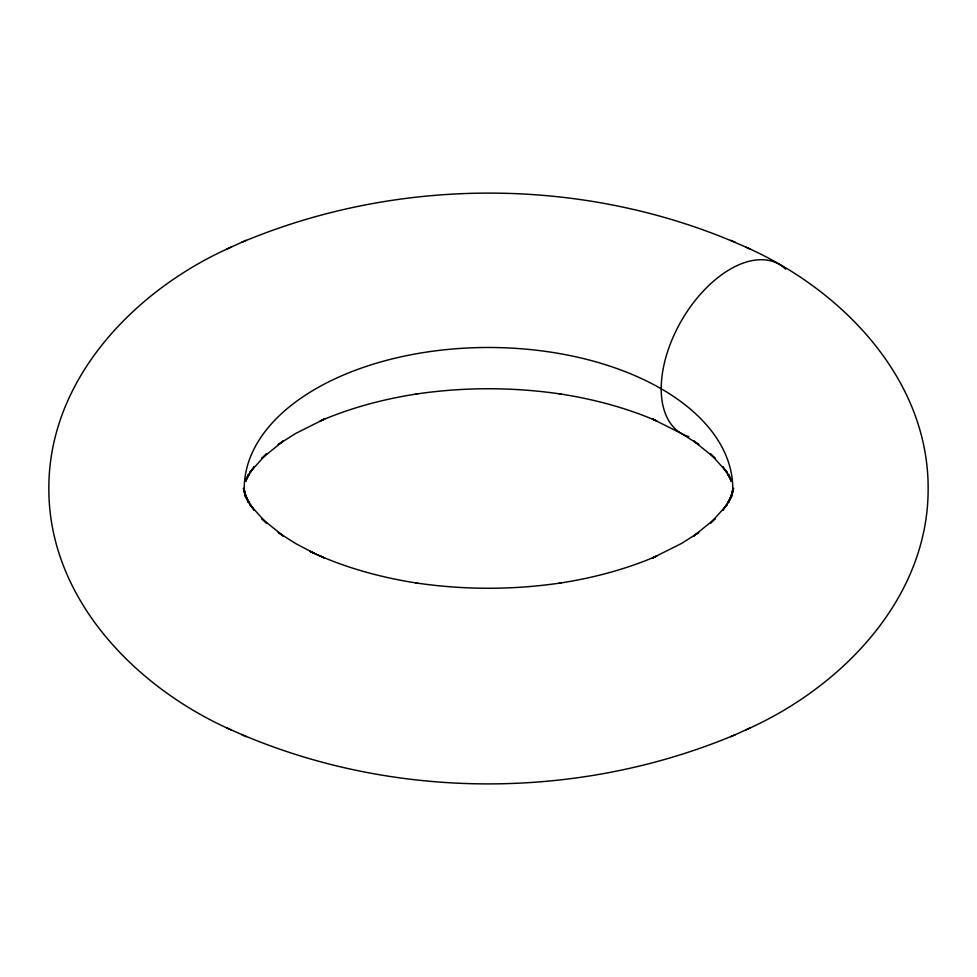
<?xml version="1.0" encoding="UTF-8"?>
<svg xmlns="http://www.w3.org/2000/svg" width="977" height="977" viewBox="0 0 977 977"><rect width="100%" height="100%" fill="white"/><g stroke="black" fill="none" stroke-linecap="round" stroke-linejoin="round"><path stroke-width="1.47" d="M732.823 488.537L731.858 495.73L733.092 488.451L731.492 495.644L728.476 502.703L733.605 488.39L731.492 495.644L727.914 502.85L731.785 496.279L722.687 510.373L727.279 504.511L710.34 523.33L715.384 518.494L693.536 536.153L698.738 532.514L681.445 543.493L652.331 558.075L656.837 556.011C625.732 569.42 592.734 578.091 559.296 583.184L561.335 582.878C513.133 590.047 463.867 590.047 415.652 582.878L417.704 583.184C380.517 577.517 343.843 567.429 309.782 551.284L324.669 558.062L320.163 556.011M245.654 481.417L248.537 474.297L245.545 481.258L249.098 474.15L245.227 480.708L254.325 466.627L249.721 472.489L266.672 453.67L261.628 458.506L283.477 440.859L278.262 444.486L295.555 433.507L324.669 418.938L320.163 420.989C351.268 407.592 384.266 398.909 417.704 393.816L415.665 394.122C463.867 386.953 513.133 386.953 561.348 394.122L559.296 393.816C592.734 398.909 625.732 407.592 656.837 420.989L652.331 418.938L681.445 433.507L698.738 444.486L693.523 440.859L715.372 458.506L710.328 453.67L727.279 472.489L722.675 466.627L731.773 480.721L727.914 474.15L731.455 481.258L728.463 474.297L731.346 481.417M231.28 247.059C135.766 289.302 48.581 378.307 48.85 488.5C48.569 598.693 135.766 687.698 231.28 729.941M745.72 729.941C841.246 687.71 928.431 598.706 928.15 488.5C928.419 378.307 841.234 289.302 745.72 247.059M241.71 242.333C402.084 174.81 592.172 176.41 750.495 249.245M226.505 727.755C384.828 800.578 574.916 802.202 735.29 734.68M226.505 249.245L246.216 240.269M730.784 736.731L750.507 727.755M730.784 240.269L735.29 242.333M241.71 734.667L246.216 736.731M314.57 553.471L295.555 543.493L278.262 532.514L283.477 536.141L261.628 518.494L266.672 523.33L249.721 504.511L254.325 510.373L245.227 496.279L249.086 502.85L245.545 495.742L243.395 488.39L248.537 502.703L245.545 495.742L243.908 488.451L245.142 495.73L244.177 488.537M244.36 492.811A244.25 141.018 0 0 1 488.5 347.482A244.25 141.018 0 0 1 732.64 492.811M688.895 436.67A97.7 56.41 -60 0 1 681.445 320.7A97.7 56.41 -60 0 1 785.606 269.163"/></g></svg>
